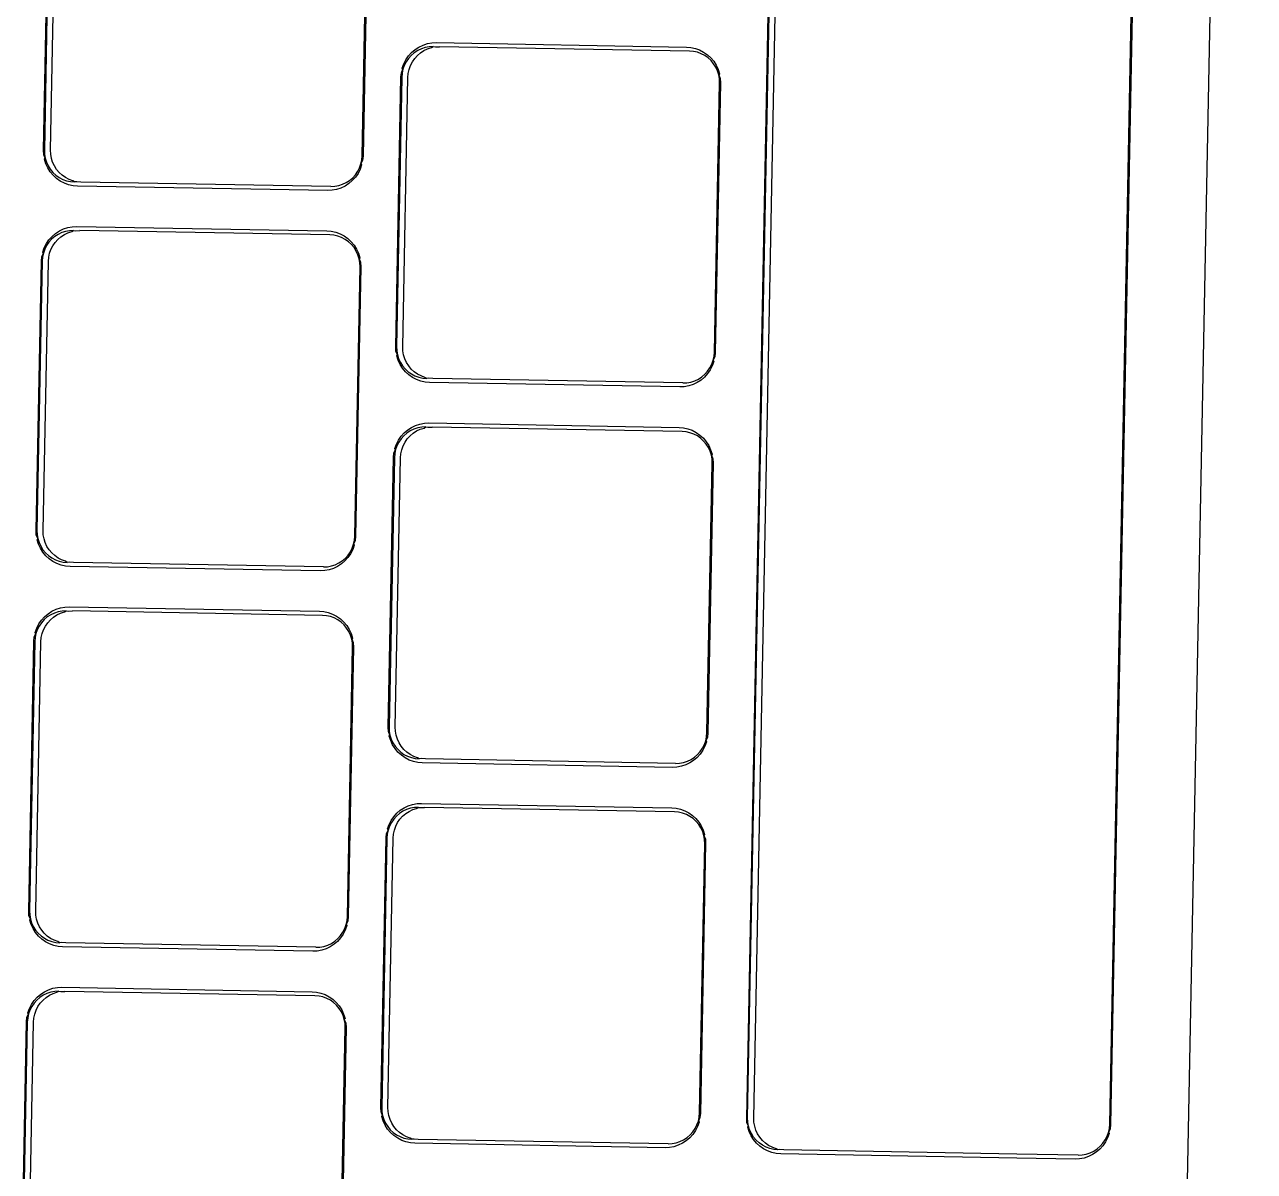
# Model space of a CAD drawing. Header units: millimetres. Extents: x 44692 to 659456, y -26273 to 14445.
# Drawn here: x 257830.2 to 257884.1, y -11892.9 to -11842.6 of the extents above; entities that cross this region are included whole.
import ezdxf

# ---------------------------------------------------------------- set-up
doc = ezdxf.new("R2010")
doc.units = ezdxf.units.MM
doc.header["$LTSCALE"] = 100
doc.layers.add('Muebles', color=112, linetype='Continuous')

msp = doc.modelspace()

# ---------------------------------------------------------------- linework, layer by layer
at = {"layer": 'Muebles'}
for p, q in [((257884.114, -11741.741), (257879.511, -11977.891)), ((257861.857, -11890.534), (257863.387, -11812.044)), ((257861.893, -11890.529), (257863.422, -11812.051)), ((257862.166, -11890.534), (257863.695, -11812.055)), ((257877.769, -11890.809), (257879.298, -11812.331)), ((257879.334, -11812.325), (257877.804, -11890.815)), ((257831.026, -11848.101), (257831.257, -11836.284)), ((257831.292, -11836.291), (257831.062, -11848.096)), ((257831.335, -11848.101), (257831.565, -11836.295)), ((257844.998, -11848.342), (257845.229, -11836.537)), ((257845.264, -11836.531), (257845.033, -11848.348)), ((257847.666, -11843.489), (257847.856, -11843.428)), ((257847.856, -11843.428), (257848.052, -11843.392)), ((257848.052, -11843.392), (257848.245, -11843.382)), ((257848.245, -11843.382), (257859.217, -11843.576)), ((257846.917, -11844.133), (257847.031, -11843.966)), ((257847.147, -11843.942), (257847.028, -11844.075)), ((257847.031, -11843.966), (257847.165, -11843.816)), ((257847.282, -11843.826), (257847.147, -11843.942)), ((257847.165, -11843.816), (257847.318, -11843.685)), ((257847.431, -11843.728), (257847.282, -11843.826)), ((257847.301, -11844.08), (257847.42, -11843.947)), ((257847.318, -11843.685), (257847.486, -11843.576)), ((257847.42, -11843.947), (257847.555, -11843.83)), ((257847.591, -11843.652), (257847.431, -11843.728)), ((257847.486, -11843.576), (257847.666, -11843.489)), ((257847.555, -11843.83), (257847.704, -11843.733)), ((257847.76, -11843.597), (257847.591, -11843.652)), ((257847.704, -11843.733), (257847.865, -11843.657)), ((257847.934, -11843.565), (257847.76, -11843.597)), ((257847.865, -11843.657), (257848.033, -11843.602)), ((257848.111, -11843.556), (257847.934, -11843.565)), ((257848.033, -11843.602), (257848.111, -11843.556)), ((257848.111, -11843.556), (257848.207, -11843.57)), ((257848.207, -11843.57), (257848.384, -11843.561)), ((257859.344, -11843.755), (257848.384, -11843.561)), ((257859.217, -11843.576), (257859.41, -11843.592)), ((257859.52, -11843.769), (257859.344, -11843.755)), ((257859.41, -11843.592), (257859.604, -11843.635)), ((257859.693, -11843.807), (257859.52, -11843.769)), ((257859.604, -11843.635), (257859.791, -11843.703)), ((257859.859, -11843.868), (257859.693, -11843.807)), ((257859.791, -11843.703), (257859.968, -11843.796)), ((257860.017, -11843.95), (257859.859, -11843.868)), ((257859.968, -11843.796), (257860.132, -11843.911)), ((257860.162, -11844.053), (257860.017, -11843.95)), ((257860.132, -11843.911), (257860.279, -11844.047)), ((257846.714, -11844.703), (257846.785, -11844.551)), ((257846.785, -11844.551), (257846.747, -11844.727)), ((257846.757, -11844.504), (257846.825, -11844.313)), ((257846.785, -11844.551), (257846.757, -11844.504)), ((257846.845, -11844.382), (257846.785, -11844.551)), ((257846.825, -11844.313), (257846.917, -11844.133)), ((257846.927, -11844.222), (257846.845, -11844.382)), ((257847.028, -11844.075), (257846.927, -11844.222)), ((257847.02, -11844.732), (257847.058, -11844.556)), ((257847.058, -11844.556), (257847.119, -11844.387)), ((257847.119, -11844.387), (257847.2, -11844.227)), ((257847.2, -11844.227), (257847.301, -11844.08)), ((257860.292, -11844.174), (257860.162, -11844.053)), ((257860.279, -11844.047), (257860.408, -11844.202)), ((257860.406, -11844.311), (257860.292, -11844.174)), ((257860.501, -11844.462), (257860.406, -11844.311)), ((257860.408, -11844.202), (257860.515, -11844.373)), ((257860.577, -11844.624), (257860.501, -11844.462)), ((257860.515, -11844.373), (257860.6, -11844.556)), ((257860.6, -11844.556), (257860.66, -11844.75)), ((257846.467, -11856.716), (257846.697, -11844.899)), ((257846.732, -11844.906), (257846.502, -11856.711)), ((257846.697, -11844.899), (257846.714, -11844.703)), ((257846.747, -11844.727), (257846.732, -11844.906)), ((257846.775, -11856.716), (257847.005, -11844.911)), ((257847.005, -11844.911), (257847.02, -11844.732)), ((257860.63, -11844.795), (257860.577, -11844.624)), ((257860.66, -11844.75), (257860.63, -11844.795)), ((257860.661, -11844.972), (257860.63, -11844.795)), ((257860.63, -11844.795), (257860.695, -11844.949)), ((257860.669, -11845.152), (257860.661, -11844.972)), ((257860.695, -11844.949), (257860.704, -11845.146)), ((257860.439, -11856.957), (257860.669, -11845.152)), ((257860.704, -11845.146), (257860.474, -11856.963)), ((257831.035, -11848.298), (257831.026, -11848.101)), ((257831.101, -11848.452), (257831.035, -11848.298)), ((257831.062, -11848.096), (257831.07, -11848.275)), ((257831.07, -11848.275), (257831.101, -11848.452)), ((257831.343, -11848.28), (257831.335, -11848.101)), ((257831.374, -11848.457), (257831.343, -11848.28)), ((257831.07, -11848.498), (257831.101, -11848.452)), ((257831.131, -11848.691), (257831.07, -11848.498)), ((257831.101, -11848.452), (257831.154, -11848.623)), ((257831.216, -11848.875), (257831.131, -11848.691)), ((257831.154, -11848.623), (257831.229, -11848.786)), ((257831.323, -11849.046), (257831.216, -11848.875)), ((257831.229, -11848.786), (257831.325, -11848.937)), ((257831.427, -11848.628), (257831.374, -11848.457)), ((257831.502, -11848.791), (257831.427, -11848.628)), ((257831.598, -11848.942), (257831.502, -11848.791)), ((257844.804, -11849.025), (257844.885, -11848.866)), ((257844.885, -11848.866), (257844.945, -11848.697)), ((257844.974, -11848.743), (257844.906, -11848.934)), ((257844.945, -11848.697), (257844.983, -11848.521)), ((257845.017, -11848.545), (257844.945, -11848.697)), ((257844.945, -11848.697), (257844.974, -11848.743)), ((257844.983, -11848.521), (257844.998, -11848.342)), ((257845.033, -11848.348), (257845.017, -11848.545)), ((257831.452, -11849.2), (257831.323, -11849.046)), ((257831.325, -11848.937), (257831.439, -11849.074)), ((257831.439, -11849.074), (257831.569, -11849.195)), ((257831.599, -11849.336), (257831.452, -11849.2)), ((257831.569, -11849.195), (257831.714, -11849.297)), ((257831.712, -11849.079), (257831.598, -11848.942)), ((257831.763, -11849.452), (257831.599, -11849.336)), ((257831.842, -11849.2), (257831.712, -11849.079)), ((257831.714, -11849.297), (257831.871, -11849.379)), ((257831.987, -11849.302), (257831.842, -11849.2)), ((257831.871, -11849.379), (257832.038, -11849.44)), ((257832.144, -11849.384), (257831.987, -11849.302)), ((257832.311, -11849.445), (257832.144, -11849.384)), ((257844.448, -11849.422), (257844.584, -11849.306)), ((257844.7, -11849.282), (257844.565, -11849.432)), ((257844.584, -11849.306), (257844.703, -11849.173)), ((257844.814, -11849.115), (257844.7, -11849.282)), ((257844.703, -11849.173), (257844.804, -11849.025)), ((257844.906, -11848.934), (257844.814, -11849.115)), ((257831.94, -11849.545), (257831.763, -11849.452)), ((257832.127, -11849.613), (257831.94, -11849.545)), ((257832.038, -11849.44), (257832.21, -11849.478)), ((257832.321, -11849.656), (257832.127, -11849.613)), ((257832.21, -11849.478), (257832.387, -11849.493)), ((257832.387, -11849.493), (257832.311, -11849.445)), ((257832.514, -11849.672), (257832.321, -11849.656)), ((257832.483, -11849.483), (257832.387, -11849.493)), ((257832.66, -11849.498), (257832.483, -11849.483)), ((257843.486, -11849.866), (257832.514, -11849.672)), ((257843.62, -11849.691), (257832.66, -11849.498)), ((257843.679, -11849.856), (257843.486, -11849.866)), ((257843.62, -11849.691), (257843.797, -11849.683)), ((257843.875, -11849.82), (257843.679, -11849.856)), ((257843.797, -11849.683), (257843.971, -11849.651)), ((257844.065, -11849.758), (257843.875, -11849.82)), ((257843.971, -11849.651), (257844.139, -11849.596)), ((257844.245, -11849.672), (257844.065, -11849.758)), ((257844.139, -11849.596), (257844.299, -11849.519)), ((257844.413, -11849.563), (257844.245, -11849.672)), ((257844.299, -11849.519), (257844.448, -11849.422)), ((257844.565, -11849.432), (257844.413, -11849.563)), ((257831.72, -11851.638), (257831.9, -11851.552)), ((257831.9, -11851.552), (257832.09, -11851.49)), ((257832.09, -11851.49), (257832.286, -11851.454)), ((257832.286, -11851.454), (257832.48, -11851.445)), ((257832.48, -11851.445), (257843.451, -11851.638)), ((257831.151, -11852.195), (257831.265, -11852.029)), ((257831.381, -11852.004), (257831.262, -11852.137)), ((257831.265, -11852.029), (257831.4, -11851.879)), ((257831.517, -11851.888), (257831.381, -11852.004)), ((257831.4, -11851.879), (257831.552, -11851.748)), ((257831.666, -11851.791), (257831.517, -11851.888)), ((257831.535, -11852.142), (257831.654, -11852.009)), ((257831.552, -11851.748), (257831.72, -11851.638)), ((257831.654, -11852.009), (257831.79, -11851.893)), ((257831.826, -11851.714), (257831.666, -11851.791)), ((257831.79, -11851.893), (257831.939, -11851.796)), ((257831.994, -11851.66), (257831.826, -11851.714)), ((257831.939, -11851.796), (257832.099, -11851.719)), ((257832.168, -11851.628), (257831.994, -11851.66)), ((257832.099, -11851.719), (257832.267, -11851.664)), ((257832.345, -11851.619), (257832.168, -11851.628)), ((257832.267, -11851.664), (257832.345, -11851.619)), ((257832.345, -11851.619), (257832.441, -11851.632)), ((257832.441, -11851.632), (257832.618, -11851.624)), ((257843.579, -11851.817), (257832.618, -11851.624)), ((257843.451, -11851.638), (257843.644, -11851.655)), ((257843.755, -11851.832), (257843.579, -11851.817)), ((257843.644, -11851.655), (257843.838, -11851.697)), ((257843.927, -11851.87), (257843.755, -11851.832)), ((257843.838, -11851.697), (257844.026, -11851.766)), ((257844.094, -11851.931), (257843.927, -11851.87)), ((257844.026, -11851.766), (257844.202, -11851.858)), ((257844.251, -11852.013), (257844.094, -11851.931)), ((257844.202, -11851.858), (257844.366, -11851.974)), ((257844.396, -11852.115), (257844.251, -11852.013)), ((257844.366, -11851.974), (257844.513, -11852.11)), ((257844.513, -11852.11), (257844.642, -11852.265)), ((257830.948, -11852.765), (257831.02, -11852.614)), ((257831.02, -11852.614), (257830.982, -11852.789)), ((257830.991, -11852.567), (257831.059, -11852.376)), ((257831.02, -11852.614), (257830.991, -11852.567)), ((257831.08, -11852.445), (257831.02, -11852.614)), ((257831.059, -11852.376), (257831.151, -11852.195)), ((257831.161, -11852.285), (257831.08, -11852.445)), ((257831.262, -11852.137), (257831.161, -11852.285)), ((257831.255, -11852.794), (257831.293, -11852.619)), ((257831.293, -11852.619), (257831.353, -11852.45)), ((257831.353, -11852.45), (257831.434, -11852.29)), ((257831.434, -11852.29), (257831.535, -11852.142)), ((257844.526, -11852.236), (257844.396, -11852.115)), ((257844.64, -11852.373), (257844.526, -11852.236)), ((257844.736, -11852.524), (257844.64, -11852.373)), ((257844.642, -11852.265), (257844.749, -11852.435)), ((257844.811, -11852.687), (257844.736, -11852.524)), ((257844.749, -11852.435), (257844.834, -11852.619)), ((257844.834, -11852.619), (257844.895, -11852.812)), ((257830.701, -11864.779), (257830.932, -11852.962)), ((257830.967, -11852.968), (257830.737, -11864.774)), ((257830.932, -11852.962), (257830.948, -11852.765)), ((257830.982, -11852.789), (257830.967, -11852.968)), ((257831.01, -11864.779), (257831.24, -11852.973)), ((257831.24, -11852.973), (257831.255, -11852.794)), ((257844.864, -11852.858), (257844.811, -11852.687)), ((257844.895, -11852.812), (257844.864, -11852.858)), ((257844.895, -11853.035), (257844.864, -11852.858)), ((257844.864, -11852.858), (257844.93, -11853.012)), ((257844.903, -11853.214), (257844.895, -11853.035)), ((257844.93, -11853.012), (257844.939, -11853.209)), ((257844.673, -11865.02), (257844.903, -11853.214)), ((257844.939, -11853.209), (257844.708, -11865.026)), ((257846.476, -11856.913), (257846.467, -11856.716)), ((257846.541, -11857.067), (257846.476, -11856.913)), ((257846.502, -11856.711), (257846.51, -11856.891)), ((257846.51, -11856.891), (257846.541, -11857.067)), ((257846.783, -11856.895), (257846.775, -11856.716)), ((257846.814, -11857.072), (257846.783, -11856.895)), ((257860.424, -11857.136), (257860.439, -11856.957)), ((257860.474, -11856.963), (257860.457, -11857.16)), ((257846.511, -11857.113), (257846.541, -11857.067)), ((257846.572, -11857.307), (257846.511, -11857.113)), ((257846.541, -11857.067), (257846.595, -11857.238)), ((257846.656, -11857.49), (257846.572, -11857.307)), ((257846.595, -11857.238), (257846.67, -11857.401)), ((257846.764, -11857.661), (257846.656, -11857.49)), ((257846.67, -11857.401), (257846.765, -11857.552)), ((257846.868, -11857.243), (257846.814, -11857.072)), ((257846.943, -11857.406), (257846.868, -11857.243)), ((257847.038, -11857.557), (257846.943, -11857.406)), ((257860.245, -11857.64), (257860.326, -11857.481)), ((257860.326, -11857.481), (257860.386, -11857.312)), ((257860.415, -11857.358), (257860.347, -11857.55)), ((257860.386, -11857.312), (257860.424, -11857.136)), ((257860.457, -11857.16), (257860.386, -11857.312)), ((257860.386, -11857.312), (257860.415, -11857.358)), ((257846.892, -11857.815), (257846.764, -11857.661)), ((257846.765, -11857.552), (257846.879, -11857.689)), ((257846.879, -11857.689), (257847.01, -11857.81)), ((257847.04, -11857.952), (257846.892, -11857.815)), ((257847.01, -11857.81), (257847.155, -11857.912)), ((257847.152, -11857.694), (257847.038, -11857.557)), ((257847.203, -11858.067), (257847.04, -11857.952)), ((257847.283, -11857.815), (257847.152, -11857.694)), ((257847.155, -11857.912), (257847.312, -11857.995)), ((257847.428, -11857.917), (257847.283, -11857.815)), ((257847.312, -11857.995), (257847.478, -11858.055)), ((257847.585, -11857.999), (257847.428, -11857.917)), ((257847.751, -11858.06), (257847.585, -11857.999)), ((257859.74, -11858.134), (257859.889, -11858.037)), ((257859.889, -11858.037), (257860.024, -11857.921)), ((257860.141, -11857.897), (257860.006, -11858.047)), ((257860.024, -11857.921), (257860.143, -11857.788)), ((257860.255, -11857.73), (257860.141, -11857.897)), ((257860.143, -11857.788), (257860.245, -11857.64)), ((257860.347, -11857.55), (257860.255, -11857.73)), ((257847.38, -11858.16), (257847.203, -11858.067)), ((257847.567, -11858.228), (257847.38, -11858.16)), ((257847.478, -11858.055), (257847.651, -11858.093)), ((257847.762, -11858.271), (257847.567, -11858.228)), ((257847.651, -11858.093), (257847.827, -11858.108)), ((257847.827, -11858.108), (257847.751, -11858.06)), ((257847.955, -11858.287), (257847.762, -11858.271)), ((257847.924, -11858.098), (257847.827, -11858.108)), ((257848.1, -11858.113), (257847.924, -11858.098)), ((257858.926, -11858.481), (257847.955, -11858.287)), ((257859.061, -11858.306), (257848.1, -11858.113)), ((257859.119, -11858.471), (257858.926, -11858.481)), ((257859.061, -11858.306), (257859.237, -11858.298)), ((257859.315, -11858.435), (257859.119, -11858.471)), ((257859.237, -11858.298), (257859.411, -11858.266)), ((257859.505, -11858.374), (257859.315, -11858.435)), ((257859.411, -11858.266), (257859.58, -11858.211)), ((257859.686, -11858.287), (257859.505, -11858.374)), ((257859.58, -11858.211), (257859.74, -11858.134)), ((257859.854, -11858.178), (257859.686, -11858.287)), ((257860.006, -11858.047), (257859.854, -11858.178)), ((257847.161, -11860.253), (257847.341, -11860.167)), ((257847.341, -11860.167), (257847.531, -11860.105)), ((257847.531, -11860.105), (257847.727, -11860.069)), ((257847.727, -11860.069), (257847.92, -11860.06)), ((257847.92, -11860.06), (257858.892, -11860.253)), ((257846.592, -11860.811), (257846.706, -11860.644)), ((257846.822, -11860.619), (257846.703, -11860.752)), ((257846.706, -11860.644), (257846.84, -11860.494)), ((257846.957, -11860.503), (257846.822, -11860.619)), ((257846.84, -11860.494), (257846.993, -11860.363)), ((257847.106, -11860.406), (257846.957, -11860.503)), ((257846.976, -11860.757), (257847.095, -11860.624)), ((257846.993, -11860.363), (257847.161, -11860.253)), ((257847.095, -11860.624), (257847.23, -11860.508)), ((257847.266, -11860.33), (257847.106, -11860.406)), ((257847.23, -11860.508), (257847.379, -11860.411)), ((257847.435, -11860.275), (257847.266, -11860.33)), ((257847.379, -11860.411), (257847.539, -11860.334)), ((257847.609, -11860.243), (257847.435, -11860.275)), ((257847.539, -11860.334), (257847.708, -11860.28)), ((257847.786, -11860.234), (257847.609, -11860.243)), ((257847.708, -11860.28), (257847.786, -11860.234)), ((257847.786, -11860.234), (257847.882, -11860.248)), ((257847.882, -11860.248), (257848.059, -11860.239)), ((257859.019, -11860.432), (257848.059, -11860.239)), ((257858.892, -11860.253), (257859.084, -11860.27)), ((257859.195, -11860.447), (257859.019, -11860.432)), ((257859.084, -11860.27), (257859.279, -11860.313)), ((257859.368, -11860.485), (257859.195, -11860.447)), ((257859.279, -11860.313), (257859.466, -11860.381)), ((257859.534, -11860.546), (257859.368, -11860.485)), ((257859.466, -11860.381), (257859.643, -11860.474)), ((257859.691, -11860.628), (257859.534, -11860.546)), ((257859.643, -11860.474), (257859.807, -11860.589)), ((257859.836, -11860.731), (257859.691, -11860.628)), ((257859.807, -11860.589), (257859.954, -11860.725)), ((257859.967, -11860.851), (257859.836, -11860.731)), ((257859.954, -11860.725), (257860.082, -11860.88)), ((257846.389, -11861.38), (257846.46, -11861.229)), ((257846.46, -11861.229), (257846.422, -11861.404)), ((257846.432, -11861.182), (257846.5, -11860.991)), ((257846.46, -11861.229), (257846.432, -11861.182)), ((257846.52, -11861.06), (257846.46, -11861.229)), ((257846.5, -11860.991), (257846.592, -11860.811)), ((257846.602, -11860.9), (257846.52, -11861.06)), ((257846.703, -11860.752), (257846.602, -11860.9)), ((257846.695, -11861.409), (257846.733, -11861.234)), ((257846.733, -11861.234), (257846.793, -11861.065)), ((257846.793, -11861.065), (257846.875, -11860.905)), ((257846.875, -11860.905), (257846.976, -11860.757)), ((257860.081, -11860.988), (257859.967, -11860.851)), ((257860.176, -11861.14), (257860.081, -11860.988)), ((257860.082, -11860.88), (257860.19, -11861.05)), ((257860.251, -11861.302), (257860.176, -11861.14)), ((257860.19, -11861.05), (257860.275, -11861.234)), ((257860.275, -11861.234), (257860.335, -11861.427)), ((257846.142, -11873.394), (257846.372, -11861.577)), ((257846.407, -11861.584), (257846.177, -11873.389)), ((257846.372, -11861.577), (257846.389, -11861.38)), ((257846.422, -11861.404), (257846.407, -11861.584)), ((257846.45, -11873.394), (257846.68, -11861.588)), ((257846.68, -11861.588), (257846.695, -11861.409)), ((257860.305, -11861.473), (257860.251, -11861.302)), ((257860.335, -11861.427), (257860.305, -11861.473)), ((257860.336, -11861.65), (257860.305, -11861.473)), ((257860.305, -11861.473), (257860.37, -11861.627)), ((257860.344, -11861.829), (257860.336, -11861.65)), ((257860.37, -11861.627), (257860.379, -11861.824)), ((257860.114, -11873.635), (257860.344, -11861.829)), ((257860.379, -11861.824), (257860.149, -11873.641)), ((257830.71, -11864.976), (257830.701, -11864.779)), ((257830.776, -11865.13), (257830.71, -11864.976)), ((257830.737, -11864.774), (257830.745, -11864.953)), ((257830.745, -11864.953), (257830.776, -11865.13)), ((257831.018, -11864.958), (257831.01, -11864.779)), ((257831.049, -11865.135), (257831.018, -11864.958)), ((257844.658, -11865.199), (257844.673, -11865.02)), ((257844.708, -11865.026), (257844.692, -11865.223)), ((257830.745, -11865.176), (257830.776, -11865.13)), ((257830.806, -11865.369), (257830.745, -11865.176)), ((257830.776, -11865.13), (257830.829, -11865.301)), ((257830.891, -11865.553), (257830.806, -11865.369)), ((257830.829, -11865.301), (257830.904, -11865.464)), ((257830.998, -11865.723), (257830.891, -11865.553)), ((257830.904, -11865.464), (257831, -11865.615)), ((257831.102, -11865.306), (257831.049, -11865.135)), ((257831.177, -11865.468), (257831.102, -11865.306)), ((257831.273, -11865.62), (257831.177, -11865.468)), ((257844.479, -11865.703), (257844.56, -11865.543)), ((257844.56, -11865.543), (257844.62, -11865.374)), ((257844.649, -11865.421), (257844.581, -11865.612)), ((257844.62, -11865.374), (257844.658, -11865.199)), ((257844.692, -11865.223), (257844.62, -11865.374)), ((257844.62, -11865.374), (257844.649, -11865.421)), ((257831.127, -11865.878), (257830.998, -11865.723)), ((257831, -11865.615), (257831.113, -11865.752)), ((257831.113, -11865.752), (257831.244, -11865.873)), ((257831.274, -11866.014), (257831.127, -11865.878)), ((257831.244, -11865.873), (257831.389, -11865.975)), ((257831.387, -11865.757), (257831.273, -11865.62)), ((257831.438, -11866.13), (257831.274, -11866.014)), ((257831.517, -11865.877), (257831.387, -11865.757)), ((257831.389, -11865.975), (257831.546, -11866.057)), ((257831.614, -11866.222), (257831.438, -11866.13)), ((257831.662, -11865.98), (257831.517, -11865.877)), ((257831.546, -11866.057), (257831.713, -11866.118)), ((257831.819, -11866.062), (257831.662, -11865.98)), ((257831.713, -11866.118), (257831.885, -11866.156)), ((257831.986, -11866.123), (257831.819, -11866.062)), ((257832.061, -11866.171), (257831.986, -11866.123)), ((257843.974, -11866.197), (257844.123, -11866.1)), ((257844.24, -11866.109), (257844.088, -11866.24)), ((257844.123, -11866.1), (257844.259, -11865.984)), ((257844.375, -11865.959), (257844.24, -11866.109)), ((257844.259, -11865.984), (257844.378, -11865.851)), ((257844.489, -11865.793), (257844.375, -11865.959)), ((257844.378, -11865.851), (257844.479, -11865.703)), ((257844.581, -11865.612), (257844.489, -11865.793)), ((257831.802, -11866.291), (257831.614, -11866.222)), ((257831.996, -11866.334), (257831.802, -11866.291)), ((257831.885, -11866.156), (257832.061, -11866.171)), ((257832.189, -11866.35), (257831.996, -11866.334)), ((257832.158, -11866.161), (257832.061, -11866.171)), ((257832.334, -11866.176), (257832.158, -11866.161)), ((257843.16, -11866.543), (257832.189, -11866.35)), ((257843.295, -11866.369), (257832.334, -11866.176)), ((257843.354, -11866.534), (257843.16, -11866.543)), ((257843.295, -11866.369), (257843.472, -11866.36)), ((257843.55, -11866.498), (257843.354, -11866.534)), ((257843.472, -11866.36), (257843.646, -11866.328)), ((257843.74, -11866.436), (257843.55, -11866.498)), ((257843.646, -11866.328), (257843.814, -11866.274)), ((257843.92, -11866.35), (257843.74, -11866.436)), ((257843.814, -11866.274), (257843.974, -11866.197)), ((257844.088, -11866.24), (257843.92, -11866.35)), ((257831.395, -11868.316), (257831.575, -11868.23)), ((257831.575, -11868.23), (257831.765, -11868.168)), ((257831.765, -11868.168), (257831.961, -11868.132)), ((257831.961, -11868.132), (257832.154, -11868.123)), ((257832.154, -11868.123), (257843.126, -11868.316)), ((257830.826, -11868.873), (257830.94, -11868.707)), ((257830.937, -11868.815), (257830.836, -11868.963)), ((257831.056, -11868.682), (257830.937, -11868.815)), ((257830.94, -11868.707), (257831.075, -11868.557)), ((257831.192, -11868.566), (257831.056, -11868.682)), ((257831.075, -11868.557), (257831.227, -11868.426)), ((257831.109, -11868.968), (257831.21, -11868.82)), ((257831.341, -11868.469), (257831.192, -11868.566)), ((257831.21, -11868.82), (257831.329, -11868.687)), ((257831.227, -11868.426), (257831.395, -11868.316)), ((257831.329, -11868.687), (257831.465, -11868.571)), ((257831.501, -11868.392), (257831.341, -11868.469)), ((257831.465, -11868.571), (257831.614, -11868.474)), ((257831.669, -11868.337), (257831.501, -11868.392)), ((257831.614, -11868.474), (257831.774, -11868.397)), ((257831.843, -11868.305), (257831.669, -11868.337)), ((257831.774, -11868.397), (257831.942, -11868.342)), ((257832.02, -11868.297), (257831.843, -11868.305)), ((257831.942, -11868.342), (257832.02, -11868.297)), ((257832.02, -11868.297), (257832.116, -11868.31)), ((257832.116, -11868.31), (257832.293, -11868.302)), ((257843.253, -11868.495), (257832.293, -11868.302)), ((257843.126, -11868.316), (257843.319, -11868.332)), ((257843.43, -11868.51), (257843.253, -11868.495)), ((257843.319, -11868.332), (257843.513, -11868.375)), ((257843.602, -11868.548), (257843.43, -11868.51)), ((257843.513, -11868.375), (257843.7, -11868.444)), ((257843.769, -11868.609), (257843.602, -11868.548)), ((257843.7, -11868.444), (257843.877, -11868.536)), ((257843.926, -11868.691), (257843.769, -11868.609)), ((257843.877, -11868.536), (257844.041, -11868.652)), ((257844.071, -11868.793), (257843.926, -11868.691)), ((257844.041, -11868.652), (257844.188, -11868.788)), ((257844.201, -11868.914), (257844.071, -11868.793)), ((257844.188, -11868.788), (257844.317, -11868.943)), ((257830.623, -11869.443), (257830.695, -11869.292)), ((257830.695, -11869.292), (257830.657, -11869.467)), ((257830.666, -11869.245), (257830.734, -11869.054)), ((257830.695, -11869.292), (257830.666, -11869.245)), ((257830.755, -11869.122), (257830.695, -11869.292)), ((257830.734, -11869.054), (257830.826, -11868.873)), ((257830.836, -11868.963), (257830.755, -11869.122)), ((257830.93, -11869.472), (257830.968, -11869.296)), ((257830.968, -11869.296), (257831.028, -11869.127)), ((257831.028, -11869.127), (257831.109, -11868.968)), ((257844.315, -11869.051), (257844.201, -11868.914)), ((257844.411, -11869.202), (257844.315, -11869.051)), ((257844.317, -11868.943), (257844.424, -11869.113)), ((257844.486, -11869.365), (257844.411, -11869.202)), ((257844.424, -11869.113), (257844.509, -11869.297)), ((257844.539, -11869.536), (257844.486, -11869.365)), ((257844.509, -11869.297), (257844.57, -11869.49)), ((257830.376, -11881.457), (257830.607, -11869.64)), ((257830.642, -11869.646), (257830.411, -11881.452)), ((257830.607, -11869.64), (257830.623, -11869.443)), ((257830.657, -11869.467), (257830.642, -11869.646)), ((257830.684, -11881.456), (257830.915, -11869.651)), ((257830.915, -11869.651), (257830.93, -11869.472)), ((257844.348, -11881.697), (257844.578, -11869.892)), ((257844.614, -11869.887), (257844.383, -11881.704)), ((257844.57, -11869.49), (257844.539, -11869.536)), ((257844.57, -11869.713), (257844.539, -11869.536)), ((257844.539, -11869.536), (257844.605, -11869.69)), ((257844.578, -11869.892), (257844.57, -11869.713)), ((257844.605, -11869.69), (257844.614, -11869.887)), ((257846.151, -11873.591), (257846.142, -11873.394)), ((257846.216, -11873.745), (257846.151, -11873.591)), ((257846.177, -11873.389), (257846.185, -11873.568)), ((257846.185, -11873.568), (257846.216, -11873.745)), ((257846.458, -11873.573), (257846.45, -11873.394)), ((257846.489, -11873.75), (257846.458, -11873.573)), ((257860.099, -11873.814), (257860.114, -11873.635)), ((257860.149, -11873.641), (257860.132, -11873.838)), ((257846.186, -11873.791), (257846.216, -11873.745)), ((257846.246, -11873.984), (257846.186, -11873.791)), ((257846.216, -11873.745), (257846.27, -11873.916)), ((257846.331, -11874.168), (257846.246, -11873.984)), ((257846.27, -11873.916), (257846.345, -11874.079)), ((257846.439, -11874.338), (257846.331, -11874.168)), ((257846.345, -11874.079), (257846.44, -11874.23)), ((257846.543, -11873.921), (257846.489, -11873.75)), ((257846.618, -11874.084), (257846.543, -11873.921)), ((257846.713, -11874.235), (257846.618, -11874.084)), ((257859.919, -11874.318), (257860.001, -11874.158)), ((257860.001, -11874.158), (257860.061, -11873.989)), ((257860.09, -11874.036), (257860.022, -11874.227)), ((257860.061, -11873.989), (257860.099, -11873.814)), ((257860.132, -11873.838), (257860.061, -11873.989)), ((257860.061, -11873.989), (257860.09, -11874.036)), ((257846.567, -11874.493), (257846.439, -11874.338)), ((257846.44, -11874.23), (257846.554, -11874.367)), ((257846.554, -11874.367), (257846.685, -11874.488)), ((257846.715, -11874.629), (257846.567, -11874.493)), ((257846.685, -11874.488), (257846.83, -11874.59)), ((257846.827, -11874.372), (257846.713, -11874.235)), ((257846.878, -11874.745), (257846.715, -11874.629)), ((257846.958, -11874.493), (257846.827, -11874.372)), ((257846.83, -11874.59), (257846.987, -11874.672)), ((257847.055, -11874.837), (257846.878, -11874.745)), ((257847.103, -11874.595), (257846.958, -11874.493)), ((257846.987, -11874.672), (257847.153, -11874.733)), ((257847.26, -11874.677), (257847.103, -11874.595)), ((257847.153, -11874.733), (257847.326, -11874.771)), ((257847.426, -11874.738), (257847.26, -11874.677)), ((257847.502, -11874.786), (257847.426, -11874.738)), ((257859.415, -11874.812), (257859.564, -11874.715)), ((257859.681, -11874.724), (257859.528, -11874.855)), ((257859.564, -11874.715), (257859.699, -11874.599)), ((257859.815, -11874.574), (257859.681, -11874.724)), ((257859.699, -11874.599), (257859.818, -11874.466)), ((257859.93, -11874.408), (257859.815, -11874.574)), ((257859.818, -11874.466), (257859.919, -11874.318)), ((257860.022, -11874.227), (257859.93, -11874.408)), ((257847.242, -11874.906), (257847.055, -11874.837)), ((257847.437, -11874.949), (257847.242, -11874.906)), ((257847.326, -11874.771), (257847.502, -11874.786)), ((257847.63, -11874.965), (257847.437, -11874.949)), ((257847.599, -11874.776), (257847.502, -11874.786)), ((257847.775, -11874.791), (257847.599, -11874.776)), ((257858.601, -11875.158), (257847.63, -11874.965)), ((257858.736, -11874.984), (257847.775, -11874.791)), ((257858.794, -11875.149), (257858.601, -11875.158)), ((257858.736, -11874.984), (257858.912, -11874.976)), ((257858.99, -11875.113), (257858.794, -11875.149)), ((257858.912, -11874.976), (257859.086, -11874.944)), ((257859.18, -11875.051), (257858.99, -11875.113)), ((257859.086, -11874.944), (257859.255, -11874.889)), ((257859.361, -11874.965), (257859.18, -11875.051)), ((257859.255, -11874.889), (257859.415, -11874.812)), ((257859.528, -11874.855), (257859.361, -11874.965)), ((257846.836, -11876.931), (257847.016, -11876.845)), ((257847.016, -11876.845), (257847.206, -11876.783)), ((257847.206, -11876.783), (257847.402, -11876.747)), ((257847.461, -11876.912), (257847.284, -11876.921)), ((257847.383, -11876.957), (257847.461, -11876.912)), ((257847.402, -11876.747), (257847.595, -11876.738)), ((257847.461, -11876.912), (257847.557, -11876.925)), ((257847.595, -11876.738), (257858.567, -11876.931)), ((257846.266, -11877.488), (257846.381, -11877.322)), ((257846.378, -11877.43), (257846.277, -11877.578)), ((257846.497, -11877.297), (257846.378, -11877.43)), ((257846.381, -11877.322), (257846.515, -11877.172)), ((257846.632, -11877.181), (257846.497, -11877.297)), ((257846.515, -11877.172), (257846.668, -11877.041)), ((257846.55, -11877.583), (257846.651, -11877.435)), ((257846.781, -11877.084), (257846.632, -11877.181)), ((257846.651, -11877.435), (257846.77, -11877.302)), ((257846.668, -11877.041), (257846.836, -11876.931)), ((257846.77, -11877.302), (257846.905, -11877.186)), ((257846.941, -11877.007), (257846.781, -11877.084)), ((257846.905, -11877.186), (257847.054, -11877.089)), ((257847.11, -11876.953), (257846.941, -11877.007)), ((257847.054, -11877.089), (257847.214, -11877.012)), ((257847.284, -11876.921), (257847.11, -11876.953)), ((257847.214, -11877.012), (257847.383, -11876.957)), ((257847.557, -11876.925), (257847.734, -11876.917)), ((257858.694, -11877.11), (257847.734, -11876.917)), ((257858.567, -11876.931), (257858.759, -11876.947)), ((257858.87, -11877.125), (257858.694, -11877.11)), ((257858.759, -11876.947), (257858.954, -11876.99)), ((257859.043, -11877.163), (257858.87, -11877.125)), ((257858.954, -11876.99), (257859.141, -11877.059)), ((257859.209, -11877.224), (257859.043, -11877.163)), ((257859.141, -11877.059), (257859.318, -11877.151)), ((257859.366, -11877.306), (257859.209, -11877.224)), ((257859.318, -11877.151), (257859.481, -11877.267)), ((257859.511, -11877.408), (257859.366, -11877.306)), ((257859.481, -11877.267), (257859.629, -11877.403)), ((257859.642, -11877.529), (257859.511, -11877.408)), ((257859.629, -11877.403), (257859.757, -11877.558)), ((257846.064, -11878.058), (257846.135, -11877.907)), ((257846.135, -11877.907), (257846.097, -11878.082)), ((257846.107, -11877.86), (257846.175, -11877.669)), ((257846.135, -11877.907), (257846.107, -11877.86)), ((257846.195, -11877.738), (257846.135, -11877.907)), ((257846.175, -11877.669), (257846.266, -11877.488)), ((257846.277, -11877.578), (257846.195, -11877.738)), ((257846.37, -11878.087), (257846.408, -11877.911)), ((257846.408, -11877.911), (257846.468, -11877.742)), ((257846.468, -11877.742), (257846.55, -11877.583)), ((257859.756, -11877.666), (257859.642, -11877.529)), ((257859.851, -11877.817), (257859.756, -11877.666)), ((257859.757, -11877.558), (257859.865, -11877.728)), ((257859.926, -11877.98), (257859.851, -11877.817)), ((257859.865, -11877.728), (257859.95, -11877.912)), ((257859.98, -11878.151), (257859.926, -11877.98)), ((257859.95, -11877.912), (257860.01, -11878.105)), ((257845.817, -11890.072), (257846.047, -11878.255)), ((257846.082, -11878.261), (257845.852, -11890.067)), ((257846.047, -11878.255), (257846.064, -11878.058)), ((257846.097, -11878.082), (257846.082, -11878.261)), ((257846.125, -11890.071), (257846.355, -11878.266)), ((257846.355, -11878.266), (257846.37, -11878.087)), ((257859.789, -11890.313), (257860.019, -11878.507)), ((257860.054, -11878.502), (257859.824, -11890.319)), ((257860.01, -11878.105), (257859.98, -11878.151)), ((257860.011, -11878.328), (257859.98, -11878.151)), ((257859.98, -11878.151), (257860.045, -11878.305)), ((257860.019, -11878.507), (257860.011, -11878.328)), ((257860.045, -11878.305), (257860.054, -11878.502)), ((257830.385, -11881.654), (257830.376, -11881.457)), ((257830.451, -11881.808), (257830.385, -11881.654)), ((257830.411, -11881.452), (257830.42, -11881.631)), ((257830.42, -11881.631), (257830.451, -11881.808)), ((257830.693, -11881.636), (257830.684, -11881.456)), ((257830.724, -11881.813), (257830.693, -11881.636)), ((257844.333, -11881.876), (257844.348, -11881.697)), ((257844.383, -11881.704), (257844.367, -11881.9)), ((257830.42, -11881.854), (257830.451, -11881.808)), ((257830.481, -11882.047), (257830.42, -11881.854)), ((257830.451, -11881.808), (257830.504, -11881.979)), ((257830.566, -11882.23), (257830.481, -11882.047)), ((257830.504, -11881.979), (257830.579, -11882.141)), ((257830.673, -11882.401), (257830.566, -11882.23)), ((257830.579, -11882.141), (257830.674, -11882.292)), ((257830.674, -11882.292), (257830.788, -11882.43)), ((257830.777, -11881.984), (257830.724, -11881.813)), ((257830.852, -11882.146), (257830.777, -11881.984)), ((257830.947, -11882.297), (257830.852, -11882.146)), ((257831.061, -11882.434), (257830.947, -11882.297)), ((257844.154, -11882.381), (257844.235, -11882.221)), ((257844.256, -11882.29), (257844.164, -11882.47)), ((257844.235, -11882.221), (257844.295, -11882.052)), ((257844.324, -11882.099), (257844.256, -11882.29)), ((257844.295, -11882.052), (257844.333, -11881.876)), ((257844.367, -11881.9), (257844.295, -11882.052)), ((257844.295, -11882.052), (257844.324, -11882.099)), ((257830.802, -11882.556), (257830.673, -11882.401)), ((257830.788, -11882.43), (257830.919, -11882.55)), ((257830.949, -11882.692), (257830.802, -11882.556)), ((257830.919, -11882.55), (257831.064, -11882.653)), ((257831.112, -11882.807), (257830.949, -11882.692)), ((257831.192, -11882.555), (257831.061, -11882.434)), ((257831.064, -11882.653), (257831.221, -11882.735)), ((257831.289, -11882.9), (257831.112, -11882.807)), ((257831.337, -11882.658), (257831.192, -11882.555)), ((257831.221, -11882.735), (257831.387, -11882.796)), ((257831.494, -11882.74), (257831.337, -11882.658)), ((257831.387, -11882.796), (257831.56, -11882.834)), ((257831.66, -11882.801), (257831.494, -11882.74)), ((257831.56, -11882.834), (257831.736, -11882.849)), ((257831.736, -11882.849), (257831.66, -11882.801)), ((257831.833, -11882.839), (257831.736, -11882.849)), ((257832.009, -11882.853), (257831.833, -11882.839)), ((257843.649, -11882.875), (257843.798, -11882.778)), ((257843.915, -11882.787), (257843.763, -11882.918)), ((257843.798, -11882.778), (257843.933, -11882.661)), ((257844.05, -11882.637), (257843.915, -11882.787)), ((257843.933, -11882.661), (257844.053, -11882.528)), ((257844.164, -11882.47), (257844.05, -11882.637)), ((257844.053, -11882.528), (257844.154, -11882.381)), ((257831.477, -11882.968), (257831.289, -11882.9)), ((257831.671, -11883.011), (257831.477, -11882.968)), ((257831.864, -11883.028), (257831.671, -11883.011)), ((257842.835, -11883.221), (257831.864, -11883.028)), ((257842.97, -11883.047), (257832.009, -11882.853)), ((257843.029, -11883.212), (257842.835, -11883.221)), ((257842.97, -11883.047), (257843.146, -11883.038)), ((257843.225, -11883.176), (257843.029, -11883.212)), ((257843.146, -11883.038), (257843.321, -11883.006)), ((257843.414, -11883.114), (257843.225, -11883.176)), ((257843.321, -11883.006), (257843.489, -11882.951)), ((257843.595, -11883.028), (257843.414, -11883.114)), ((257843.489, -11882.951), (257843.649, -11882.875)), ((257843.763, -11882.918), (257843.595, -11883.028)), ((257830.902, -11885.103), (257831.07, -11884.994)), ((257831.07, -11884.994), (257831.25, -11884.907)), ((257831.25, -11884.907), (257831.44, -11884.846)), ((257831.518, -11884.983), (257831.344, -11885.015)), ((257831.44, -11884.846), (257831.636, -11884.81)), ((257831.695, -11884.975), (257831.518, -11884.983)), ((257831.617, -11885.02), (257831.695, -11884.975)), ((257831.636, -11884.81), (257831.829, -11884.8)), ((257831.695, -11884.975), (257831.791, -11884.988)), ((257831.791, -11884.988), (257831.968, -11884.979)), ((257831.829, -11884.8), (257842.801, -11884.994)), ((257842.928, -11885.173), (257831.968, -11884.979)), ((257842.801, -11884.994), (257842.994, -11885.01)), ((257830.501, -11885.551), (257830.615, -11885.384)), ((257830.612, -11885.493), (257830.511, -11885.641)), ((257830.731, -11885.36), (257830.612, -11885.493)), ((257830.615, -11885.384), (257830.749, -11885.234)), ((257830.867, -11885.244), (257830.731, -11885.36)), ((257830.749, -11885.234), (257830.902, -11885.103)), ((257830.784, -11885.645), (257830.885, -11885.498)), ((257831.015, -11885.147), (257830.867, -11885.244)), ((257830.885, -11885.498), (257831.004, -11885.365)), ((257831.004, -11885.365), (257831.14, -11885.249)), ((257831.176, -11885.07), (257831.015, -11885.147)), ((257831.14, -11885.249), (257831.289, -11885.151)), ((257831.344, -11885.015), (257831.176, -11885.07)), ((257831.289, -11885.151), (257831.449, -11885.075)), ((257831.449, -11885.075), (257831.617, -11885.02)), ((257843.105, -11885.188), (257842.928, -11885.173)), ((257842.994, -11885.01), (257843.188, -11885.053)), ((257843.277, -11885.226), (257843.105, -11885.188)), ((257843.188, -11885.053), (257843.375, -11885.121)), ((257843.444, -11885.286), (257843.277, -11885.226)), ((257843.375, -11885.121), (257843.552, -11885.214)), ((257843.601, -11885.369), (257843.444, -11885.286)), ((257843.552, -11885.214), (257843.716, -11885.329)), ((257843.746, -11885.471), (257843.601, -11885.369)), ((257843.716, -11885.329), (257843.863, -11885.466)), ((257843.876, -11885.592), (257843.746, -11885.471)), ((257843.863, -11885.466), (257843.992, -11885.62)), ((257830.298, -11886.121), (257830.369, -11885.969)), ((257830.369, -11885.969), (257830.332, -11886.145)), ((257830.341, -11885.922), (257830.409, -11885.731)), ((257830.369, -11885.969), (257830.341, -11885.922)), ((257830.43, -11885.8), (257830.369, -11885.969)), ((257830.409, -11885.731), (257830.501, -11885.551)), ((257830.511, -11885.641), (257830.43, -11885.8)), ((257830.605, -11886.15), (257830.642, -11885.974)), ((257830.642, -11885.974), (257830.703, -11885.805)), ((257830.703, -11885.805), (257830.784, -11885.645)), ((257843.99, -11885.729), (257843.876, -11885.592)), ((257844.086, -11885.88), (257843.99, -11885.729)), ((257843.992, -11885.62), (257844.099, -11885.791)), ((257844.161, -11886.042), (257844.086, -11885.88)), ((257844.099, -11885.791), (257844.184, -11885.974)), ((257844.214, -11886.214), (257844.161, -11886.042)), ((257844.184, -11885.974), (257844.244, -11886.168)), ((257830.051, -11898.135), (257830.282, -11886.317)), ((257830.316, -11886.324), (257830.086, -11898.129)), ((257830.282, -11886.317), (257830.298, -11886.121)), ((257830.332, -11886.145), (257830.316, -11886.324)), ((257830.359, -11898.134), (257830.59, -11886.329)), ((257830.59, -11886.329), (257830.605, -11886.15)), ((257844.023, -11898.375), (257844.253, -11886.57)), ((257844.288, -11886.565), (257844.058, -11898.382)), ((257844.244, -11886.168), (257844.214, -11886.214)), ((257844.245, -11886.39), (257844.214, -11886.214)), ((257844.214, -11886.214), (257844.28, -11886.368)), ((257844.253, -11886.57), (257844.245, -11886.39)), ((257844.28, -11886.368), (257844.288, -11886.565)), ((257845.826, -11890.269), (257845.817, -11890.072)), ((257845.891, -11890.423), (257845.826, -11890.269)), ((257845.852, -11890.067), (257845.86, -11890.246)), ((257845.86, -11890.246), (257845.891, -11890.423)), ((257846.133, -11890.251), (257846.125, -11890.071)), ((257846.164, -11890.428), (257846.133, -11890.251)), ((257859.774, -11890.492), (257859.789, -11890.313)), ((257859.824, -11890.319), (257859.807, -11890.516)), ((257845.861, -11890.469), (257845.891, -11890.423)), ((257845.921, -11890.662), (257845.861, -11890.469)), ((257845.891, -11890.423), (257845.945, -11890.594)), ((257846.006, -11890.846), (257845.921, -11890.662)), ((257845.945, -11890.594), (257846.02, -11890.756)), ((257846.114, -11891.016), (257846.006, -11890.846)), ((257846.02, -11890.756), (257846.115, -11890.908)), ((257846.115, -11890.908), (257846.229, -11891.045)), ((257846.218, -11890.599), (257846.164, -11890.428)), ((257846.293, -11890.761), (257846.218, -11890.599)), ((257846.388, -11890.912), (257846.293, -11890.761)), ((257846.502, -11891.05), (257846.388, -11890.912)), ((257859.594, -11890.996), (257859.676, -11890.836)), ((257859.696, -11890.905), (257859.605, -11891.085)), ((257859.676, -11890.836), (257859.736, -11890.667)), ((257859.764, -11890.714), (257859.696, -11890.905)), ((257859.736, -11890.667), (257859.774, -11890.492)), ((257859.807, -11890.516), (257859.736, -11890.667)), ((257859.736, -11890.667), (257859.764, -11890.714)), ((257861.866, -11890.731), (257861.857, -11890.534)), ((257861.932, -11890.885), (257861.866, -11890.731)), ((257861.901, -11890.708), (257861.893, -11890.529)), ((257861.932, -11890.885), (257861.901, -11890.708)), ((257861.901, -11890.931), (257861.932, -11890.885)), ((257861.962, -11891.124), (257861.901, -11890.931)), ((257861.985, -11891.056), (257861.932, -11890.885)), ((257862.174, -11890.713), (257862.166, -11890.534)), ((257862.205, -11890.89), (257862.174, -11890.713)), ((257862.258, -11891.061), (257862.205, -11890.89)), ((257877.754, -11890.988), (257877.769, -11890.809)), ((257877.804, -11890.815), (257877.787, -11891.012)), ((257846.242, -11891.171), (257846.114, -11891.016)), ((257846.229, -11891.045), (257846.36, -11891.165)), ((257846.39, -11891.307), (257846.242, -11891.171)), ((257846.36, -11891.165), (257846.505, -11891.268)), ((257846.553, -11891.422), (257846.39, -11891.307)), ((257846.633, -11891.17), (257846.502, -11891.05)), ((257846.505, -11891.268), (257846.662, -11891.35)), ((257846.73, -11891.515), (257846.553, -11891.422)), ((257846.778, -11891.273), (257846.633, -11891.17)), ((257846.662, -11891.35), (257846.828, -11891.411)), ((257846.935, -11891.355), (257846.778, -11891.273)), ((257846.828, -11891.411), (257847.001, -11891.449)), ((257847.101, -11891.416), (257846.935, -11891.355)), ((257847.001, -11891.449), (257847.177, -11891.464)), ((257847.177, -11891.464), (257847.101, -11891.416)), ((257847.274, -11891.454), (257847.177, -11891.464)), ((257847.45, -11891.469), (257847.274, -11891.454)), ((257858.41, -11891.662), (257847.45, -11891.469)), ((257859.09, -11891.49), (257859.239, -11891.393)), ((257859.356, -11891.402), (257859.203, -11891.533)), ((257859.239, -11891.393), (257859.374, -11891.277)), ((257859.49, -11891.252), (257859.356, -11891.402)), ((257859.374, -11891.277), (257859.493, -11891.144)), ((257859.605, -11891.085), (257859.49, -11891.252)), ((257859.493, -11891.144), (257859.594, -11890.996)), ((257862.047, -11891.308), (257861.962, -11891.124)), ((257862.06, -11891.219), (257861.985, -11891.056)), ((257862.154, -11891.478), (257862.047, -11891.308)), ((257862.156, -11891.37), (257862.06, -11891.219)), ((257862.269, -11891.507), (257862.156, -11891.37)), ((257862.333, -11891.224), (257862.258, -11891.061)), ((257862.429, -11891.375), (257862.333, -11891.224)), ((257862.543, -11891.512), (257862.429, -11891.375)), ((257877.574, -11891.492), (257877.656, -11891.333)), ((257877.676, -11891.401), (257877.584, -11891.582)), ((257877.656, -11891.333), (257877.716, -11891.164)), ((257877.744, -11891.21), (257877.676, -11891.401)), ((257877.716, -11891.164), (257877.754, -11890.988)), ((257877.787, -11891.012), (257877.716, -11891.164)), ((257877.716, -11891.164), (257877.744, -11891.21)), ((257846.917, -11891.583), (257846.73, -11891.515)), ((257847.112, -11891.626), (257846.917, -11891.583)), ((257847.305, -11891.643), (257847.112, -11891.626)), ((257858.276, -11891.836), (257847.305, -11891.643)), ((257858.469, -11891.827), (257858.276, -11891.836)), ((257858.41, -11891.662), (257858.587, -11891.653)), ((257858.665, -11891.791), (257858.469, -11891.827)), ((257858.587, -11891.653), (257858.761, -11891.621)), ((257858.855, -11891.729), (257858.665, -11891.791)), ((257858.761, -11891.621), (257858.93, -11891.567)), ((257859.035, -11891.643), (257858.855, -11891.729)), ((257858.93, -11891.567), (257859.09, -11891.49)), ((257859.203, -11891.533), (257859.035, -11891.643)), ((257862.283, -11891.633), (257862.154, -11891.478)), ((257862.4, -11891.628), (257862.269, -11891.507)), ((257862.43, -11891.769), (257862.283, -11891.633)), ((257862.545, -11891.73), (257862.4, -11891.628)), ((257862.594, -11891.885), (257862.43, -11891.769)), ((257862.673, -11891.632), (257862.543, -11891.512)), ((257862.702, -11891.812), (257862.545, -11891.73)), ((257862.77, -11891.977), (257862.594, -11891.885)), ((257862.818, -11891.735), (257862.673, -11891.632)), ((257862.868, -11891.873), (257862.702, -11891.812)), ((257862.958, -11892.046), (257862.77, -11891.977)), ((257862.975, -11891.817), (257862.818, -11891.735)), ((257863.041, -11891.911), (257862.868, -11891.873)), ((257863.142, -11891.878), (257862.975, -11891.817)), ((257863.217, -11891.926), (257863.041, -11891.911)), ((257863.217, -11891.926), (257863.142, -11891.878)), ((257863.314, -11891.916), (257863.217, -11891.926)), ((257863.49, -11891.931), (257863.314, -11891.916)), ((257873.704, -11892.111), (257863.49, -11891.931)), ((257876.91, -11892.063), (257877.07, -11891.986)), ((257877.07, -11891.986), (257877.219, -11891.889)), ((257877.336, -11891.899), (257877.183, -11892.03)), ((257877.219, -11891.889), (257877.354, -11891.773)), ((257877.47, -11891.749), (257877.336, -11891.899)), ((257877.354, -11891.773), (257877.473, -11891.64)), ((257877.584, -11891.582), (257877.47, -11891.749)), ((257877.473, -11891.64), (257877.574, -11891.492)), ((257863.152, -11892.089), (257862.958, -11892.046)), ((257863.345, -11892.105), (257863.152, -11892.089)), ((257873.7, -11892.288), (257863.345, -11892.105)), ((257876.256, -11892.333), (257873.7, -11892.288)), ((257876.39, -11892.158), (257873.704, -11892.111)), ((257876.449, -11892.323), (257876.256, -11892.333)), ((257876.39, -11892.158), (257876.567, -11892.15)), ((257876.645, -11892.287), (257876.449, -11892.323)), ((257876.567, -11892.15), (257876.741, -11892.118)), ((257876.835, -11892.225), (257876.645, -11892.287)), ((257876.741, -11892.118), (257876.91, -11892.063)), ((257877.015, -11892.139), (257876.835, -11892.225)), ((257877.183, -11892.03), (257877.015, -11892.139))]:
    msp.add_line(p, q, dxfattribs=at)

doc.saveas('drawing.dxf')
